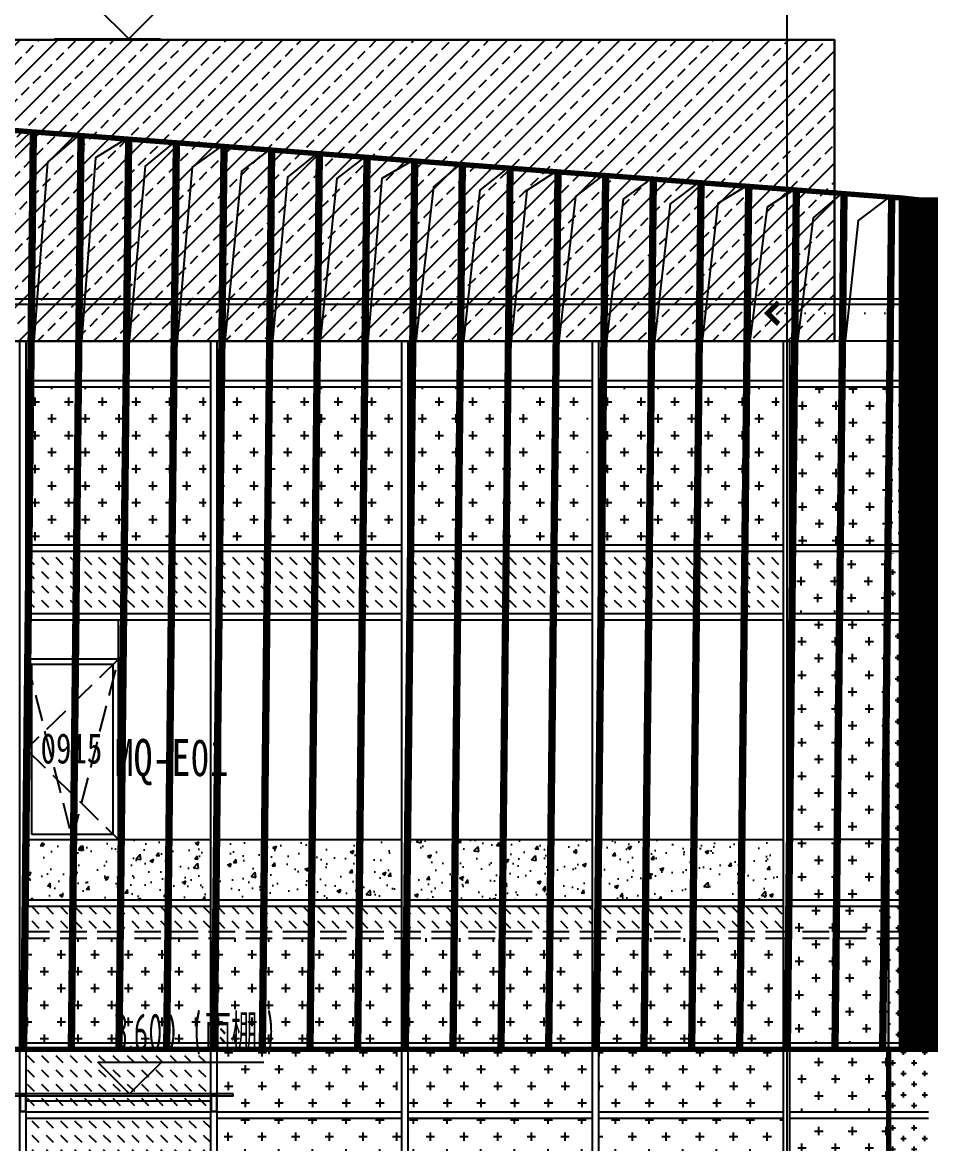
# Model space of a CAD drawing. Extents: x -280168 to 205214, y -148835 to -64913.
# Drawn here: x 149703 to 158264, y -108651 to -98076 of the extents above; entities that cross this region are included whole.
import ezdxf
from ezdxf.xclip import XClip

# ---------------------------------------------------------------- set-up
doc = ezdxf.new("R2010")
doc.units = 0
doc.header["$LTSCALE"] = 1000
doc.header["$MEASUREMENT"] = 0
doc.header["$XCLIPFRAME"] = 0
doc.linetypes.add('DASH', pattern=[0.35, 0.25, -0.1])
doc.linetypes.add('DOT2', pattern=[0.125, 0, -0.125])
for name, color, linetype in [('01-标注_标高', 200, 'Continuous'), ('01-标注_符号', 200, 'Continuous'), ('02-TEXT_标注', 130, 'Continuous'), ('05-填充_156', 156, 'Continuous'), ('05-填充_18', 18, 'Continuous'), ('05-填充_天正', 14, 'Continuous'), ('A-C_玻璃幕墙', 140, 'Continuous'), ('A-C_窗', 140, 'Continuous'), ('A-E_栏杆', 232, 'Continuous'), ('D-铝板', 181, 'Continuous'), ('D_玻璃', 152, 'Continuous'), ('D_铝板', 181, 'Continuous'), ('E-立面轮廓', 241, 'Continuous')]:
    doc.layers.add(name, color=color, linetype=linetype)
doc.layers.add('04-不打印_辅助线', color=165, linetype='Continuous', plot=False)
doc.styles.add('_TCH_DIM', font='ros1.shx', dxfattribs={"width": 0.75, "bigfont": 'jd.shx'})
doc.styles.add('logo-3', font='STXIHEI_0.TTF', dxfattribs={"width": 0.75})
doc.styles.get("Standard").update_dxf_attribs({"font": 'STXIHEI_0.TTF', "width": 0.75})
doc.dimstyles.new('副本 ISO-1', dxfattribs={"dimtxt": 2.5, "dimasz": 1.5, "dimexe": 1.25, "dimexo": 0.625, "dimtad": 1, "dimdec": 0, "dimtxsty": 'logo-3', "dimblk": 'ARCHTICK', "dimcen": 2.5, "dimdle": 1, "dimadec": 0, "dimazin": 0, "dimtfac": 1, "dimtdec": 0, "dimtix": 1, "dimtmove": 0, "dimatfit": 3, "dimldrblk": 'AR', "dimfxl": 0, "dimarcsym": 0})
pattern_1 = [(0, (-52003.65, 191539.72), (158.75, 158.75), [79.375, -238.125]), (90, (-51963.97, 191500.04), (-158.75, 158.75), [79.375, -238.125])]
pattern_2 = [(0, (99862.35, 55470.77), (158.75, 158.75), [79.375, -238.125]), (90, (99902.04, 55431.08), (-158.75, 158.75), [79.375, -238.125])]
pattern_3 = [(0, (0, 0), (158.75, 158.75), [79.375, -238.125]), (90, (39.69, -39.69), (-158.75, 158.75), [79.375, -238.125])]
pattern_4 = [(315, (0, 0), (134.70384, -3e-14), [95.25, -95.25])]

# ---------------------------------------------------------------- blocks, each defined once
blk = doc.blocks.new('kutusr')
at = {"layer": '05-填充_156'}
h = blk.add_hatch(dxfattribs=at)
h.set_pattern_fill('CROSS', color=136, scale=100)
h.set_pattern_definition([(0, (-155708.72, 167352.89), (158.75, 158.75), [79.375, -238.125]), (90, (-155669.03, 167313.2), (-158.75, 158.75), [79.375, -238.125])])
h.paths.add_polyline_path([(595, 8880), (595, 10370), (0, 10370), (0, 8880)])
h = blk.add_hatch(dxfattribs=at)
h.set_pattern_fill('CROSS', color=136, scale=100)
h.set_pattern_definition(pattern_1)
h.paths.add_polyline_path([(595, 8230), (595, 8800), (0, 8800), (0, 8230)])
h = blk.add_hatch(dxfattribs=at)
h.set_pattern_fill('CROSS', color=136, scale=100)
h.set_pattern_definition([(0, (-109715.27, 191539.72), (158.75, 158.75), [79.375, -238.125]), (90, (-109675.58, 191500.04), (-158.75, 158.75), [79.375, -238.125])])
h.paths.add_polyline_path([(595, 5530), (595, 8170), (0, 8170), (0, 5530)])
h = blk.add_hatch(dxfattribs=at)
h.set_pattern_fill('CROSS', color=136, scale=100)
h.set_pattern_definition([(0, (-88588.84, 167352.89), (158.75, 158.75), [79.375, -238.125]), (90, (-88549.16, 167313.2), (-158.75, 158.75), [79.375, -238.125])])
h.paths.add_polyline_path([(595, 4180), (595, 5470), (0, 5470), (0, 4180)])
h = blk.add_hatch(dxfattribs=at)
h.set_pattern_fill('CROSS', color=136, scale=100)
h.set_pattern_definition(pattern_1)
h.paths.add_polyline_path([(595, 3530), (595, 4100), (0, 4100), (0, 3530)])
h = blk.add_hatch(dxfattribs=at)
h.set_pattern_fill('CROSS', color=136, scale=100)
h.set_pattern_definition([(0, (-52003.65, 190889.72), (158.75, 158.75), [79.375, -238.125]), (90, (-51963.97, 190850.04), (-158.75, 158.75), [79.375, -238.125])])
h.paths.add_polyline_path([(595, 430), (595, 3450), (0, 3450), (0, 430)])
at = {"layer": 'A-C_玻璃幕墙'}
for p, q in [((0, 10430), (595, 10430)), ((0, 10370), (595, 10370)), ((0, 8880), (595, 8880)), ((0, 8820), (595, 8820)), ((0, 8230), (595, 8230)), ((0, 8170), (595, 8170)), ((0, 5530), (595, 5530)), ((0, 5470), (595, 5470)), ((0, 4180), (595, 4180)), ((0, 4120), (595, 4120)), ((0, 3530), (595, 3530)), ((0, 3470), (595, 3470))]:
    blk.add_line(p, q, dxfattribs=at)
at = {"layer": 'A-C_窗'}
blk.add_line((595, 6100), (0, 6100), dxfattribs=at)
at = {"layer": 'E-立面轮廓'}
blk.add_lwpolyline([(6650, 0), (6650, 10800), (0, 10800), (0, 0)], dxfattribs=at)
blk = doc.blocks.new('*U208')
at = {"layer": 'A-C_玻璃幕墙'}
for p, q in [((-870, 30), (870, 30)), ((-870, -30), (870, -30))]:
    blk.add_line(p, q, dxfattribs=at)
blk = doc.blocks.new('*U209')
at = {"layer": 'A-C_玻璃幕墙', "color": 0, "linetype": 'ByBlock', "lineweight": -2, "transparency": 16777216}
for p in [(-5400, 0), (-3600, 0), (-1800, 0), (0, 0)]:
    blk.add_blockref('*U208', p, dxfattribs=at)
blk = doc.blocks.new('*U210')
at = {"layer": 'A-C_玻璃幕墙'}
for p, q in [((-870, 30), (870, 30)), ((-870, -30), (870, -30))]:
    blk.add_line(p, q, dxfattribs=at)
blk = doc.blocks.new('*U211')
at = {"layer": 'A-C_玻璃幕墙', "color": 0, "linetype": 'ByBlock', "lineweight": -2, "transparency": 16777216}
for p in [(-5400, 0), (-3600, 0), (-1800, 0), (0, 0)]:
    blk.add_blockref('*U210', p, dxfattribs=at)
blk = doc.blocks.new('*U192')
at = {"layer": 'A-C_玻璃幕墙'}
for p, q in [((-870, 30), (870, 30)), ((-870, -30), (870, -30))]:
    blk.add_line(p, q, dxfattribs=at)
blk = doc.blocks.new('*U193')
at = {"layer": 'A-C_玻璃幕墙', "color": 0, "linetype": 'ByBlock', "lineweight": -2, "transparency": 16777216}
for p in [(-5400, 0), (-3600, 0), (-1800, 0), (0, 0)]:
    blk.add_blockref('*U192', p, dxfattribs=at)
blk = doc.blocks.new('*U194')
at = {"layer": 'A-C_玻璃幕墙'}
for p, q in [((-870, 30), (870, 30)), ((-870, -30), (870, -30))]:
    blk.add_line(p, q, dxfattribs=at)
blk = doc.blocks.new('*U195')
at = {"layer": 'A-C_玻璃幕墙', "color": 0, "linetype": 'ByBlock', "lineweight": -2, "transparency": 16777216}
for p in [(-5400, 0), (-3600, 0), (-1800, 0), (0, 0)]:
    blk.add_blockref('*U194', p, dxfattribs=at)
blk = doc.blocks.new('*U196')
at = {"layer": 'A-C_玻璃幕墙'}
for p, q in [((-870, 30), (870, 30)), ((-870, -30), (870, -30))]:
    blk.add_line(p, q, dxfattribs=at)
blk = doc.blocks.new('*U197')
at = {"layer": 'A-C_玻璃幕墙', "color": 0, "linetype": 'ByBlock', "lineweight": -2, "transparency": 16777216}
for p in [(-5400, 0), (-3600, 0), (-1800, 0), (0, 0)]:
    blk.add_blockref('*U196', p, dxfattribs=at)
blk = doc.blocks.new('*U198')
at = {"layer": 'A-C_玻璃幕墙'}
blk.add_line((-870, 0), (870, 0), dxfattribs=at)
blk = doc.blocks.new('*U199')
at = {"layer": 'A-C_玻璃幕墙', "color": 0, "linetype": 'ByBlock', "lineweight": -2, "transparency": 16777216}
for p in [(-5400, 0), (-3600, 0), (-1800, 0), (0, 0)]:
    blk.add_blockref('*U198', p, dxfattribs=at)
blk = doc.blocks.new('*U200')
at = {"layer": '05-填充_156'}
h = blk.add_hatch(dxfattribs=at)
h.set_pattern_fill('CROSS', color=136, scale=100)
h.set_pattern_definition([(0, (-156128.72, 157902.89), (158.75, 158.75), [79.375, -238.125]), (90, (-156089.03, 157863.2), (-158.75, 158.75), [79.375, -238.125])])
h.paths.add_polyline_path([(-1320, 920), (378, 920), (378, -570), (-1320, -570)])
blk = doc.blocks.new('*U201')
at = {"color": 0, "linetype": 'ByBlock', "lineweight": -2, "transparency": 16777216}
for p in [(-5400, 0), (-3600, 0), (-1800, 0), (0, 0)]:
    blk.add_blockref('*U200', p, dxfattribs=at)
blk = doc.blocks.new('*U188')
at = {"layer": '05-填充_天正'}
h = blk.add_hatch(dxfattribs=at)
h.set_pattern_fill('AR-CONC', color=256, scale=200)
h.set_pattern_definition([(50, (-156128.72, 161537.9), (364.36934, -31.87817), [38.1, -419.1]), (355, (-156128.72, 161537.9), (-70.48565, 382.1133), [30.48, -335.28]), (100.451, (-156098.36, 161535.23), (293.885, 350.2334), [32.38, -356.18]), (46.1842, (-156128.7, 161639.5), (542.1581, -84.0847), [57.15, -628.65]), (96.6356, (-156083.54, 161632.5), (474.8085, 494.8511), [48.57, -534.27]), (351.184, (-156128.7, 161639.5), (474.8092, 494.8502), [45.72, -502.92]), (21, (-156077.92, 161614.1), (303.22976, -204.53104), [38.1, -419.1]), (326, (-156077.92, 161614.1), (123.60406, 368.37593), [30.48, -335.28]), (71.4514, (-156052.65, 161597.04), (426.833, 163.8457), [32.38, -356.18]), (37.5, (-156128.72, 161537.89), (6.17721, 169.11008), [0, -331.216, 0, -340.36, 0, -336.55]), (7.5, (-156128.72, 161537.89), (133.63933, 200.36115), [0, -194.056, 0, -323.596, 0, -128.27]), (327.5, (-156242, 161537.89), (271.18119, -11.45749), [0, -127, 0, -396.24, 0, -525.78]), (317.5, (-156292.8, 161537.89), (296.25836, 50.85298), [0, -165.1, 0, -263.144, 0, -373.38])])
h.paths.add_polyline_path([(-420, 285), (1278, 285), (1278, -285), (-420, -285)])
blk = doc.blocks.new('*U189')
at = {"color": 0, "linetype": 'ByBlock', "lineweight": -2, "transparency": 16777216}
for p in [(-5400, 0), (-3600, 0), (-1800, 0), (0, 0)]:
    blk.add_blockref('*U188', p, dxfattribs=at)
blk = doc.blocks.new('*U212')
at = {"layer": 'A-C_玻璃幕墙'}
for p, q in [((-30, -2025), (-30, 8675)), ((30, -2025), (30, 8675))]:
    blk.add_line(p, q, dxfattribs=at)
blk = doc.blocks.new('*U213')
at = {"layer": 'A-C_玻璃幕墙', "color": 0, "linetype": 'ByBlock', "lineweight": -2, "transparency": 16777216}
for p in [(-7200, 0), (-5400, 0), (-3600, 0), (-1800, 0), (0, 0)]:
    blk.add_blockref('*U212', p, dxfattribs=at)
blk = doc.blocks.new('*U214')
at = {"layer": 'A-C_玻璃幕墙'}
for p, q in [((-870, 30), (870, 30)), ((-870, -30), (870, -30))]:
    blk.add_line(p, q, dxfattribs=at)
blk = doc.blocks.new('*U215')
at = {"layer": 'A-C_玻璃幕墙', "color": 0, "linetype": 'ByBlock', "lineweight": -2, "transparency": 16777216}
for p in [(-5400, 0), (-3600, 0), (-1800, 0), (0, 0)]:
    blk.add_blockref('*U214', p, dxfattribs=at)
blk = doc.blocks.new('*U228')
at = {"layer": '05-填充_18', "const_width": 50}
blk.add_lwpolyline([(-54, -5115), (54, 5115)], dxfattribs=at)
at = {"layer": 'D-铝板'}
for points in [[(-79, -5115), (29, 5115)], [(-29, -5115), (79, 5115)]]:
    blk.add_lwpolyline(points, dxfattribs=at)
blk = doc.blocks.new('*U229')
at = {"color": 0, "linetype": 'ByBlock', "lineweight": -2, "transparency": 16777216}
for p in [(-8100, 0), (-7650, 0), (-7200, 0), (-6750, 0), (-6300, 0), (-5850, 0), (-5400, 0), (-4950, 0), (-4500, 0), (-4050, 0), (-3600, 0), (-3150, 0), (-2700, 0), (-2250, 0), (-1800, 0), (-1350, 0), (-900, 0), (-450, 0), (0, 0)]:
    blk.add_blockref('*U228', p, dxfattribs=at)
blk = doc.blocks.new('*U230')
at = {"layer": '05-填充_18', "const_width": 280}
blk.add_lwpolyline([(0, -4340), (0, 4340)], dxfattribs=at)
at = {"layer": 'D-铝板'}
for p, q in [((-140, 4340), (-140, -4340)), ((-140, -4340), (-140, 4340)), ((110, -4340), (110, 4340)), ((140, -4340), (140, 4340))]:
    blk.add_line(p, q, dxfattribs=at)
blk = doc.blocks.new('*U231')
at = {"color": 0, "linetype": 'ByBlock', "lineweight": -2, "transparency": 16777216}
for p in [(0, 0), (386, 0), (772, 0), (1158, 0), (1544, 0), (1930, 0), (2316, 0), (2702, 0), (3088, 0), (3474, 0), (3860, 0), (4246, 0)]:
    blk.add_blockref('*U230', p, dxfattribs=at)
blk = doc.blocks.new('_ArchTick')
at = {"color": 0, "linetype": 'ByBlock', "const_width": 0.4}
blk.add_lwpolyline([(-0.5, -0.5), (0.5, 0.5)], dxfattribs=at)
blk = doc.blocks.new('*X10')
at = {"color": 0}
for p, q in [((-1012.3116, 1692.7221), (-1012.3116, 1692.7226)), ((-1012.3115, 1692.7227), (-1012.2838, 1692.7227)), ((-1012.3111, 1692.7217), (-1012.2828, 1692.7217)), ((-1012.3106, 1692.7211), (-1012.3106, 1692.7236)), ((-1012.3105, 1692.7237), (-1012.2848, 1692.7237)), ((-1012.3101, 1692.7207), (-1012.2818, 1692.7207)), ((-1012.3096, 1692.7201), (-1012.3096, 1692.7246)), ((-1012.3095, 1692.7247), (-1012.2858, 1692.7247)), ((-1012.3091, 1692.7197), (-1012.2808, 1692.7197)), ((-1012.3086, 1692.7191), (-1012.3086, 1692.7256)), ((-1012.3085, 1692.7257), (-1012.2868, 1692.7257)), ((-1012.3081, 1692.7187), (-1012.2798, 1692.7187)), ((-1012.3076, 1692.7181), (-1012.3076, 1692.7266)), ((-1012.3075, 1692.7267), (-1012.2878, 1692.7267)), ((-1012.3071, 1692.7177), (-1012.2788, 1692.7177)), ((-1012.3066, 1692.7171), (-1012.3066, 1692.7276)), ((-1012.3065, 1692.7277), (-1012.2888, 1692.7277)), ((-1012.3061, 1692.7167), (-1012.2778, 1692.7167)), ((-1012.3056, 1692.7161), (-1012.3056, 1692.7286)), ((-1012.3055, 1692.7287), (-1012.2898, 1692.7287)), ((-1012.3051, 1692.7157), (-1012.2768, 1692.7157)), ((-1012.3046, 1692.7151), (-1012.3046, 1692.7296)), ((-1012.3045, 1692.7297), (-1012.2908, 1692.7297)), ((-1012.3041, 1692.7147), (-1012.2758, 1692.7147)), ((-1012.3036, 1692.7141), (-1012.3036, 1692.7306)), ((-1012.3035, 1692.7307), (-1012.2918, 1692.7307)), ((-1012.3031, 1692.7137), (-1012.2748, 1692.7137)), ((-1012.3026, 1692.7131), (-1012.3026, 1692.7316)), ((-1012.3025, 1692.7317), (-1012.2928, 1692.7317)), ((-1012.3021, 1692.7127), (-1012.2738, 1692.7127)), ((-1012.3016, 1692.7121), (-1012.3016, 1692.7326)), ((-1012.3015, 1692.7327), (-1012.2938, 1692.7327)), ((-1012.3011, 1692.7117), (-1012.2728, 1692.7117)), ((-1012.3006, 1692.7111), (-1012.3006, 1692.7336)), ((-1012.3005, 1692.7337), (-1012.2948, 1692.7337)), ((-1012.3001, 1692.7107), (-1012.2718, 1692.7107)), ((-1012.2996, 1692.7101), (-1012.2996, 1692.7346)), ((-1012.2995, 1692.7347), (-1012.2958, 1692.7347)), ((-1012.2991, 1692.7097), (-1012.2708, 1692.7097)), ((-1012.2986, 1692.7091), (-1012.2986, 1692.7356)), ((-1012.2985, 1692.7357), (-1012.2968, 1692.7357)), ((-1012.2981, 1692.7087), (-1012.2698, 1692.7087)), ((-1012.2976, 1692.7081), (-1012.2976, 1692.7364)), ((-1012.2971, 1692.7077), (-1012.2688, 1692.7077)), ((-1012.2966, 1692.7071), (-1012.2966, 1692.7354)), ((-1012.2961, 1692.7067), (-1012.2678, 1692.7067)), ((-1012.2956, 1692.7061), (-1012.2956, 1692.7344)), ((-1012.2951, 1692.7057), (-1012.2668, 1692.7057)), ((-1012.2946, 1692.7051), (-1012.2946, 1692.7334)), ((-1012.2941, 1692.7047), (-1012.2658, 1692.7047)), ((-1012.2936, 1692.7041), (-1012.2936, 1692.7324)), ((-1012.2931, 1692.7037), (-1012.2648, 1692.7037)), ((-1012.2926, 1692.7031), (-1012.2926, 1692.7314)), ((-1012.2921, 1692.7027), (-1012.2638, 1692.7027)), ((-1012.2916, 1692.7021), (-1012.2916, 1692.7304)), ((-1012.2906, 1692.7011), (-1012.2906, 1692.7294)), ((-1012.2896, 1692.7001), (-1012.2896, 1692.7284)), ((-1012.2886, 1692.6991), (-1012.2886, 1692.7274)), ((-1012.2876, 1692.6981), (-1012.2876, 1692.7264)), ((-1012.2866, 1692.6971), (-1012.2866, 1692.7254)), ((-1012.2856, 1692.6961), (-1012.2856, 1692.7244)), ((-1012.2846, 1692.6951), (-1012.2846, 1692.7234)), ((-1012.2836, 1692.6941), (-1012.2836, 1692.7224)), ((-1012.2826, 1692.6931), (-1012.2826, 1692.7214)), ((-1012.2816, 1692.6921), (-1012.2816, 1692.7204)), ((-1012.2806, 1692.6911), (-1012.2806, 1692.7194)), ((-1012.2796, 1692.6901), (-1012.2796, 1692.7184)), ((-1012.2786, 1692.6891), (-1012.2786, 1692.7174)), ((-1012.2776, 1692.6881), (-1012.2776, 1692.7164)), ((-1012.2766, 1692.6871), (-1012.2766, 1692.7154)), ((-1012.2756, 1692.6861), (-1012.2756, 1692.7144)), ((-1012.2746, 1692.6851), (-1012.2746, 1692.7134)), ((-1012.2736, 1692.6841), (-1012.2736, 1692.7124)), ((-1012.2726, 1692.6831), (-1012.2726, 1692.7114)), ((-1012.2716, 1692.6821), (-1012.2716, 1692.7104)), ((-1012.2706, 1692.6811), (-1012.2706, 1692.7094)), ((-1012.2696, 1692.6801), (-1012.2696, 1692.7084)), ((-1012.2686, 1692.6791), (-1012.2686, 1692.7074)), ((-1012.2676, 1692.6781), (-1012.2676, 1692.7064)), ((-1012.2666, 1692.6771), (-1012.2666, 1692.7054)), ((-1012.2656, 1692.6761), (-1012.2656, 1692.7044)), ((-1012.2646, 1692.6751), (-1012.2646, 1692.7034)), ((-1012.2636, 1692.6741), (-1012.2636, 1692.7024)), ((-1012.2916, 1692.6377), (-1012.2633, 1692.6377)), ((-1012.2916, 1692.6094), (-1012.2916, 1692.6377)), ((-1012.2911, 1692.7017), (-1012.2628, 1692.7017)), ((-1012.2906, 1692.6387), (-1012.2623, 1692.6387)), ((-1012.2906, 1692.6104), (-1012.2906, 1692.6387)), ((-1012.2901, 1692.7007), (-1012.2618, 1692.7007)), ((-1012.2896, 1692.6397), (-1012.2613, 1692.6397)), ((-1012.2896, 1692.6114), (-1012.2896, 1692.6397)), ((-1012.2891, 1692.6997), (-1012.2608, 1692.6997)), ((-1012.2886, 1692.6407), (-1012.2603, 1692.6407)), ((-1012.2886, 1692.6124), (-1012.2886, 1692.6407)), ((-1012.2881, 1692.6987), (-1012.2598, 1692.6987)), ((-1012.2876, 1692.6417), (-1012.2593, 1692.6417)), ((-1012.2876, 1692.6134), (-1012.2876, 1692.6417)), ((-1012.2871, 1692.6977), (-1012.2588, 1692.6977)), ((-1012.2866, 1692.6427), (-1012.2583, 1692.6427)), ((-1012.2866, 1692.6144), (-1012.2866, 1692.6427)), ((-1012.2861, 1692.6967), (-1012.2578, 1692.6967)), ((-1012.2856, 1692.6437), (-1012.2573, 1692.6437)), ((-1012.2856, 1692.6154), (-1012.2856, 1692.6437)), ((-1012.2851, 1692.6957), (-1012.2568, 1692.6957)), ((-1012.2846, 1692.6447), (-1012.2563, 1692.6447)), ((-1012.2846, 1692.6164), (-1012.2846, 1692.6447)), ((-1012.2841, 1692.6947), (-1012.2558, 1692.6947)), ((-1012.2836, 1692.6457), (-1012.2553, 1692.6457)), ((-1012.2836, 1692.6174), (-1012.2836, 1692.6457)), ((-1012.2831, 1692.6937), (-1012.2548, 1692.6937)), ((-1012.2826, 1692.6467), (-1012.2543, 1692.6467)), ((-1012.2826, 1692.6184), (-1012.2826, 1692.6467)), ((-1012.2821, 1692.6927), (-1012.2538, 1692.6927)), ((-1012.2816, 1692.6477), (-1012.2533, 1692.6477)), ((-1012.2816, 1692.6194), (-1012.2816, 1692.6477)), ((-1012.2811, 1692.6917), (-1012.2528, 1692.6917)), ((-1012.2806, 1692.6487), (-1012.2523, 1692.6487)), ((-1012.2806, 1692.6204), (-1012.2806, 1692.6487)), ((-1012.2801, 1692.6907), (-1012.2518, 1692.6907)), ((-1012.2796, 1692.6497), (-1012.2513, 1692.6497)), ((-1012.2796, 1692.6214), (-1012.2796, 1692.6497)), ((-1012.2791, 1692.6897), (-1012.2508, 1692.6897)), ((-1012.2786, 1692.6507), (-1012.2503, 1692.6507)), ((-1012.2786, 1692.6224), (-1012.2786, 1692.6507)), ((-1012.2781, 1692.6887), (-1012.2498, 1692.6887)), ((-1012.2776, 1692.6517), (-1012.2493, 1692.6517)), ((-1012.2776, 1692.6234), (-1012.2776, 1692.6517)), ((-1012.2771, 1692.6877), (-1012.2488, 1692.6877)), ((-1012.2766, 1692.6527), (-1012.2483, 1692.6527)), ((-1012.2766, 1692.6244), (-1012.2766, 1692.6527)), ((-1012.2761, 1692.6867), (-1012.2478, 1692.6867)), ((-1012.2756, 1692.6537), (-1012.2473, 1692.6537)), ((-1012.2756, 1692.6254), (-1012.2756, 1692.6537)), ((-1012.2751, 1692.6857), (-1012.2468, 1692.6857)), ((-1012.2746, 1692.6547), (-1012.2463, 1692.6547)), ((-1012.2746, 1692.6264), (-1012.2746, 1692.6547)), ((-1012.2741, 1692.6847), (-1012.2458, 1692.6847)), ((-1012.2736, 1692.6557), (-1012.2453, 1692.6557)), ((-1012.2736, 1692.6274), (-1012.2736, 1692.6557)), ((-1012.2731, 1692.6837), (-1012.2448, 1692.6837)), ((-1012.2726, 1692.6567), (-1012.2443, 1692.6567)), ((-1012.2726, 1692.6284), (-1012.2726, 1692.6567)), ((-1012.2721, 1692.6827), (-1012.2438, 1692.6827)), ((-1012.2716, 1692.6577), (-1012.2433, 1692.6577)), ((-1012.2716, 1692.6294), (-1012.2716, 1692.6577)), ((-1012.2711, 1692.6817), (-1012.2428, 1692.6817)), ((-1012.2706, 1692.6587), (-1012.2423, 1692.6587)), ((-1012.2706, 1692.6304), (-1012.2706, 1692.6587)), ((-1012.2701, 1692.6807), (-1012.2418, 1692.6807)), ((-1012.2696, 1692.6597), (-1012.2413, 1692.6597)), ((-1012.2696, 1692.6314), (-1012.2696, 1692.6597)), ((-1012.2691, 1692.6797), (-1012.2408, 1692.6797)), ((-1012.2686, 1692.6607), (-1012.2403, 1692.6607)), ((-1012.2686, 1692.6324), (-1012.2686, 1692.6607)), ((-1012.2681, 1692.6787), (-1012.2398, 1692.6787)), ((-1012.2676, 1692.6617), (-1012.2393, 1692.6617)), ((-1012.2676, 1692.6334), (-1012.2676, 1692.6617)), ((-1012.2671, 1692.6777), (-1012.2388, 1692.6777)), ((-1012.2666, 1692.6627), (-1012.2383, 1692.6627)), ((-1012.2666, 1692.6344), (-1012.2666, 1692.6627)), ((-1012.2661, 1692.6767), (-1012.2378, 1692.6767)), ((-1012.2656, 1692.6637), (-1012.2373, 1692.6637)), ((-1012.2656, 1692.6354), (-1012.2656, 1692.6637)), ((-1012.2651, 1692.6757), (-1012.2368, 1692.6757)), ((-1012.2646, 1692.6647), (-1012.2363, 1692.6647)), ((-1012.2646, 1692.6364), (-1012.2646, 1692.6647)), ((-1012.2641, 1692.6747), (-1012.2358, 1692.6747)), ((-1012.2636, 1692.6657), (-1012.2353, 1692.6657)), ((-1012.2636, 1692.6374), (-1012.2636, 1692.6657)), ((-1012.2631, 1692.6737), (-1012.2348, 1692.6737)), ((-1012.2626, 1692.6731), (-1012.2626, 1692.7014)), ((-1012.2626, 1692.6667), (-1012.2343, 1692.6667)), ((-1012.2626, 1692.6384), (-1012.2626, 1692.6667)), ((-1012.2621, 1692.6727), (-1012.2338, 1692.6727)), ((-1012.2616, 1692.6721), (-1012.2616, 1692.7004)), ((-1012.2616, 1692.6677), (-1012.2333, 1692.6677)), ((-1012.2616, 1692.6394), (-1012.2616, 1692.6677)), ((-1012.2611, 1692.6717), (-1012.2328, 1692.6717)), ((-1012.2606, 1692.6711), (-1012.2606, 1692.6994)), ((-1012.2606, 1692.6687), (-1012.2323, 1692.6687)), ((-1012.2606, 1692.6404), (-1012.2606, 1692.6687)), ((-1012.2601, 1692.6707), (-1012.2318, 1692.6707)), ((-1012.2596, 1692.6701), (-1012.2596, 1692.6984)), ((-1012.2596, 1692.6697), (-1012.2313, 1692.6697)), ((-1012.2596, 1692.6414), (-1012.2596, 1692.6697)), ((-1012.2586, 1692.6424), (-1012.2586, 1692.6974)), ((-1012.2576, 1692.6434), (-1012.2576, 1692.6964)), ((-1012.2566, 1692.6444), (-1012.2566, 1692.6954)), ((-1012.2556, 1692.6454), (-1012.2556, 1692.6944)), ((-1012.2546, 1692.6464), (-1012.2546, 1692.6934)), ((-1012.2536, 1692.6474), (-1012.2536, 1692.6924)), ((-1012.2526, 1692.6484), (-1012.2526, 1692.6914)), ((-1012.2516, 1692.6494), (-1012.2516, 1692.6904)), ((-1012.2506, 1692.6504), (-1012.2506, 1692.6894)), ((-1012.2496, 1692.6514), (-1012.2496, 1692.6884)), ((-1012.2486, 1692.6524), (-1012.2486, 1692.6874)), ((-1012.2476, 1692.6534), (-1012.2476, 1692.6864)), ((-1012.2466, 1692.6544), (-1012.2466, 1692.6854)), ((-1012.2456, 1692.6554), (-1012.2456, 1692.6844)), ((-1012.2446, 1692.6564), (-1012.2446, 1692.6834)), ((-1012.2436, 1692.6574), (-1012.2436, 1692.6824)), ((-1012.2426, 1692.6584), (-1012.2426, 1692.6814)), ((-1012.2416, 1692.6594), (-1012.2416, 1692.6804)), ((-1012.2406, 1692.6604), (-1012.2406, 1692.6794)), ((-1012.2396, 1692.6614), (-1012.2396, 1692.6784)), ((-1012.2386, 1692.6624), (-1012.2386, 1692.6774)), ((-1012.2376, 1692.6634), (-1012.2376, 1692.6764)), ((-1012.2366, 1692.6644), (-1012.2366, 1692.6754)), ((-1012.2356, 1692.6654), (-1012.2356, 1692.6744)), ((-1012.2346, 1692.6664), (-1012.2346, 1692.6734)), ((-1012.2336, 1692.6674), (-1012.2336, 1692.6724)), ((-1012.2326, 1692.6684), (-1012.2326, 1692.6714)), ((-1012.2316, 1692.6694), (-1012.2316, 1692.6704)), ((-1012.3116, 1692.6177), (-1012.2833, 1692.6177)), ((-1012.3116, 1692.6172), (-1012.3116, 1692.6177)), ((-1012.3111, 1692.6167), (-1012.2843, 1692.6167)), ((-1012.3106, 1692.6187), (-1012.2823, 1692.6187)), ((-1012.3106, 1692.6162), (-1012.3106, 1692.6187)), ((-1012.3101, 1692.6157), (-1012.2853, 1692.6157)), ((-1012.3096, 1692.6197), (-1012.2813, 1692.6197)), ((-1012.3096, 1692.6152), (-1012.3096, 1692.6197)), ((-1012.3091, 1692.6147), (-1012.2863, 1692.6147)), ((-1012.3086, 1692.6207), (-1012.2803, 1692.6207)), ((-1012.3086, 1692.6142), (-1012.3086, 1692.6207)), ((-1012.3081, 1692.6137), (-1012.2873, 1692.6137)), ((-1012.3076, 1692.6217), (-1012.2793, 1692.6217)), ((-1012.3076, 1692.6132), (-1012.3076, 1692.6217)), ((-1012.3071, 1692.6127), (-1012.2883, 1692.6127)), ((-1012.3066, 1692.6227), (-1012.2783, 1692.6227)), ((-1012.3066, 1692.6122), (-1012.3066, 1692.6227)), ((-1012.3061, 1692.6117), (-1012.2893, 1692.6117)), ((-1012.3056, 1692.6237), (-1012.2773, 1692.6237)), ((-1012.3056, 1692.6112), (-1012.3056, 1692.6237)), ((-1012.3051, 1692.6107), (-1012.2903, 1692.6107)), ((-1012.3046, 1692.6247), (-1012.2763, 1692.6247)), ((-1012.3046, 1692.6102), (-1012.3046, 1692.6247)), ((-1012.3041, 1692.6097), (-1012.2913, 1692.6097)), ((-1012.3036, 1692.6257), (-1012.2753, 1692.6257)), ((-1012.3036, 1692.6092), (-1012.3036, 1692.6257)), ((-1012.3031, 1692.6087), (-1012.2923, 1692.6087)), ((-1012.3026, 1692.6267), (-1012.2743, 1692.6267)), ((-1012.3026, 1692.6082), (-1012.3026, 1692.6267)), ((-1012.3021, 1692.6077), (-1012.2933, 1692.6077)), ((-1012.3016, 1692.6277), (-1012.2733, 1692.6277)), ((-1012.3016, 1692.6072), (-1012.3016, 1692.6277)), ((-1012.3011, 1692.6067), (-1012.2943, 1692.6067)), ((-1012.3006, 1692.6287), (-1012.2723, 1692.6287)), ((-1012.3006, 1692.6062), (-1012.3006, 1692.6287)), ((-1012.3001, 1692.6057), (-1012.2953, 1692.6057)), ((-1012.2996, 1692.6297), (-1012.2713, 1692.6297)), ((-1012.2996, 1692.6052), (-1012.2996, 1692.6297)), ((-1012.2991, 1692.6047), (-1012.2963, 1692.6047)), ((-1012.2986, 1692.6307), (-1012.2703, 1692.6307)), ((-1012.2986, 1692.6042), (-1012.2986, 1692.6307)), ((-1012.2981, 1692.6037), (-1012.2973, 1692.6037)), ((-1012.2976, 1692.6317), (-1012.2693, 1692.6317)), ((-1012.2976, 1692.6034), (-1012.2976, 1692.6317)), ((-1012.2966, 1692.6327), (-1012.2683, 1692.6327)), ((-1012.2966, 1692.6044), (-1012.2966, 1692.6327)), ((-1012.2956, 1692.6337), (-1012.2673, 1692.6337)), ((-1012.2956, 1692.6054), (-1012.2956, 1692.6337)), ((-1012.2946, 1692.6347), (-1012.2663, 1692.6347)), ((-1012.2946, 1692.6064), (-1012.2946, 1692.6347)), ((-1012.2936, 1692.6357), (-1012.2653, 1692.6357)), ((-1012.2936, 1692.6074), (-1012.2936, 1692.6357)), ((-1012.2926, 1692.6367), (-1012.2643, 1692.6367)), ((-1012.2926, 1692.6084), (-1012.2926, 1692.6367))]:
    blk.add_line(p, q, dxfattribs=at)
blk = doc.blocks.new('A-ARROW')
blk.add_lwpolyline([(0.0808, 0.0525), (0.0666, 0.0666), (0, 0), (0.0666, -0.0666), (0.0808, -0.0525), (0.0283, 0)], close=True)
at = {"rotation": 180}
blk.add_blockref('*X10', (-1012.2311, 1692.6699), dxfattribs=at)
blk = doc.blocks.new('AR')
at = {"xscale": -21.59999999986031, "yscale": 21.59999999999127, "zscale": 21.6, "rotation": 359.9999997162888}
blk.add_blockref('A-ARROW', (0, 0), dxfattribs=at)
blk = doc.blocks.new('*U325')
at = {"layer": '05-填充_156'}
h = blk.add_hatch(dxfattribs=at)
h.set_pattern_fill('天然石材', color=256, scale=50)
h.set_pattern_definition([(45, (-5819.25, 166633.32), (-176.77677, 176.77677), []), (45, (-5732.32, 166543.57), (-176.77677, 176.77677), [98.68425, -56.391])])
h.paths.add_polyline_path([(0, 0), (16400, 0), (16400, 2841), (0, 2841)])
at = {"layer": 'E-立面轮廓'}
blk.add_lwpolyline([(0, 0), (0, 2841), (16400, 2841), (16400, 0)], dxfattribs=at)
blk.add_lwpolyline([(0, 0), (16400, 0), (16400, 2841), (0, 2841)], close=True, dxfattribs=at)
blk = doc.blocks.new('A$C145657A9')
for points in [[(15, -2075), (885, -2075), (885, -375), (15, -375)], [(65, -2025), (835, -2025), (835, -425), (65, -425)]]:
    blk.add_lwpolyline(points, close=True)
at = {"linetype": 'DASH'}
for points in [[(15, -375), (450, -2075), (885, -375)], [(885, -375), (15, -1225), (885, -2075)]]:
    blk.add_lwpolyline(points, dxfattribs=at)
at = {"layer": '04-不打印_辅助线', "width": 0.75}
blk.add_text('0915', height=285.4, dxfattribs=at).set_placement((150, -1359))
blk = doc.blocks.new('*U331')
at = {"layer": 'A-C_窗'}
blk.add_line((435, -1035), (435, 1035), dxfattribs=at)
blk.add_blockref('A$C145657A9', (-450, 1040), dxfattribs=at)
blk = doc.blocks.new('*U332')
at = {"color": 0, "linetype": 'ByBlock', "lineweight": -2, "transparency": 16777216}
blk.add_blockref('*U331', (0, 0), dxfattribs=at)
blk = doc.blocks.new('yp1')
at = {"layer": 'D_玻璃'}
blk.add_lwpolyline([(-2010, 168), (150, 168), (150, 150), (-2010, 150)], close=True, dxfattribs=at)
at = {"layer": 'D_铝板'}
blk.add_line((-1800, 100), (-60, 100), dxfattribs=at)
for points in [[(-1860, 150), (-1800, 150), (-1800, 0), (-1860, 0), (-1860, 150)], [(-60, 150), (0, 150), (0, 0), (-60, 0), (-60, 150)]]:
    blk.add_lwpolyline(points, dxfattribs=at)
for points in [[(-1857, 147), (-1803, 147), (-1803, 3), (-1857, 3)], [(-57, 147), (-3, 147), (-3, 3), (-57, 3)]]:
    blk.add_lwpolyline(points, close=True, dxfattribs=at)

msp = doc.modelspace()

# ---------------------------------------------------------------- hatches: boundary and pattern name
at = {"layer": '05-填充_156'}
h = msp.add_hatch(dxfattribs=at)
h.set_pattern_fill('CROSS', color=136, scale=100)
h.set_pattern_definition([(0, (2077.71, 55470.77), (158.75, 158.75), [79.375, -238.125]), (90, (2117.4, 55431.08), (-158.75, 158.75), [79.375, -238.125])])
h.paths.add_polyline_path([(157868.4, -103002.1), (157868.4, -101512.1), (156938.4, -101512.1), (156938.4, -103002.1)])
h = msp.add_hatch(dxfattribs=at)
h.set_pattern_fill('DASH', color=256, scale=100, angle=315)
h.set_pattern_definition([(315, (-5970.29, 60140.77), (134.70384, -3e-14), [95.25, -95.25])])
h.paths.add_polyline_path([(149738.4, -103062.1), (151436.4, -103062.1), (151436.4, -103652.1), (149738.4, -103652.1)])
h = msp.add_hatch(dxfattribs=at)
h.set_pattern_fill('DASH', color=256, scale=100, angle=315)
h.set_pattern_definition([(315, (-4170.29, 60140.77), (134.70384, -3e-14), [95.25, -95.25])])
h.paths.add_polyline_path([(151538.4, -103062.1), (153236.4, -103062.1), (153236.4, -103652.1), (151538.4, -103652.1)])
h = msp.add_hatch(dxfattribs=at)
h.set_pattern_fill('DASH', color=256, scale=100, angle=315)
h.set_pattern_definition([(315, (-2370.29, 60140.77), (134.70384, -3e-14), [95.25, -95.25])])
h.paths.add_polyline_path([(153338.4, -103062.1), (155036.4, -103062.1), (155036.4, -103652.1), (153338.4, -103652.1)])
h = msp.add_hatch(dxfattribs=at)
h.set_pattern_fill('DASH', color=256, scale=100, angle=315)
h.set_pattern_definition([(315, (-570.29, 60140.77), (134.70384, -3e-14), [95.25, -95.25])])
h.paths.add_polyline_path([(155138.4, -103062.1), (156836.4, -103062.1), (156836.4, -103652.1), (155138.4, -103652.1)])
h = msp.add_hatch(dxfattribs=at)
h.set_pattern_fill('CROSS', color=136, scale=100)
h.set_pattern_definition(pattern_3)
h.paths.add_polyline_path([(157868.4, -103652.1), (157868.4, -103082.1), (156938.4, -103082.1), (156938.4, -103652.1)])
h = msp.add_hatch(dxfattribs=at)
h.set_pattern_fill('CROSS', color=136, scale=100)
h.set_pattern_definition(pattern_2)
h.paths.add_polyline_path([(157868.4, -106352.1), (157868.4, -103712.1), (156938.4, -103712.1), (156938.4, -106352.1)])
h = msp.add_hatch(dxfattribs=at)
h.set_pattern_fill('DASH', color=256, scale=100, angle=315)
h.set_pattern_definition(pattern_4)
h.paths.add_polyline_path([(155138.4, -106412.1), (156878.4, -106412.1), (156878.4, -106652.1), (155138.4, -106652.1)])
h.paths.add_polyline_path([(155078.4, -106412.1), (153326.9, -106412.1), (153326.9, -106652.1), (155078.4, -106652.1)])
h.paths.add_polyline_path([(153278.4, -106412.1), (151538.4, -106412.1), (151538.4, -106652.1), (153278.4, -106652.1)])
h.paths.add_polyline_path([(151478.4, -106412.1), (149726.9, -106412.1), (149726.9, -106652.1), (151478.4, -106652.1)])
h = msp.add_hatch(dxfattribs=at)
h.set_pattern_fill('CROSS', color=136, scale=100)
h.set_pattern_definition([(0, (69197.59, 55470.77), (158.75, 158.75), [79.375, -238.125]), (90, (69237.27, 55431.08), (-158.75, 158.75), [79.375, -238.125])])
h.paths.add_polyline_path([(157868.4, -107702.1), (157868.4, -106412.1), (156938.4, -106412.1), (156938.4, -107702.1)])
h = msp.add_hatch(dxfattribs=at)
h.set_pattern_fill('CROSS', color=136, scale=100)
h.set_pattern_definition([(0, (-5070.29, 50770.77), (158.75, 158.75), [79.375, -238.125]), (90, (-5030.6, 50731.08), (-158.75, 158.75), [79.375, -238.125])])
h.paths.add_polyline_path([(149738.4, -106712.1), (151436.4, -106712.1), (151436.4, -107702.1), (149738.4, -107702.1)])
h = msp.add_hatch(dxfattribs=at)
h.set_pattern_fill('CROSS', color=136, scale=100)
h.set_pattern_definition([(0, (-3270.29, 50770.77), (158.75, 158.75), [79.375, -238.125]), (90, (-3230.6, 50731.08), (-158.75, 158.75), [79.375, -238.125])])
h.paths.add_polyline_path([(151538.4, -106712.1), (153236.4, -106712.1), (153236.4, -107702.1), (151538.4, -107702.1)])
h = msp.add_hatch(dxfattribs=at)
h.set_pattern_fill('CROSS', color=136, scale=100)
h.set_pattern_definition([(0, (-1470.29, 50770.77), (158.75, 158.75), [79.375, -238.125]), (90, (-1430.6, 50731.08), (-158.75, 158.75), [79.375, -238.125])])
h.paths.add_polyline_path([(153338.4, -106712.1), (155036.4, -106712.1), (155036.4, -107702.1), (153338.4, -107702.1)])
h = msp.add_hatch(dxfattribs=at)
h.set_pattern_fill('CROSS', color=136, scale=100)
h.set_pattern_definition([(0, (329.71, 50770.77), (158.75, 158.75), [79.375, -238.125]), (90, (369.4, 50731.08), (-158.75, 158.75), [79.375, -238.125])])
h.paths.add_polyline_path([(155138.4, -106712.1), (156836.4, -106712.1), (156836.4, -107702.1), (155138.4, -107702.1)])
h = msp.add_hatch(dxfattribs=at)
h.set_pattern_fill('DASH', color=256, scale=100, angle=315)
h.set_pattern_definition([(315, (-5970.29, 55440.77), (134.70384, -3e-14), [95.25, -95.25])])
h.paths.add_polyline_path([(149738.4, -107762.1), (151436.4, -107762.1), (151436.4, -108352.1), (149738.4, -108352.1)])
h = msp.add_hatch(dxfattribs=at)
h.set_pattern_fill('CROSS', color=136, scale=100)
h.set_pattern_definition(pattern_3)
h.paths.add_polyline_path([(151538.4, -107762.1), (153236.4, -107762.1), (153236.4, -108352.1), (151538.4, -108352.1)])
h = msp.add_hatch(dxfattribs=at)
h.set_pattern_fill('CROSS', color=136, scale=100)
h.set_pattern_definition(pattern_3)
h.paths.add_polyline_path([(153338.4, -107762.1), (155036.4, -107762.1), (155036.4, -108352.1), (153338.4, -108352.1)])
h = msp.add_hatch(dxfattribs=at)
h.set_pattern_fill('CROSS', color=136, scale=100)
h.set_pattern_definition(pattern_3)
h.paths.add_polyline_path([(155138.4, -107762.1), (156836.4, -107762.1), (156836.4, -108352.1), (155138.4, -108352.1)])
h = msp.add_hatch(dxfattribs=at)
h.set_pattern_fill('CROSS', color=136, scale=100)
h.set_pattern_definition(pattern_2)
h.paths.add_polyline_path([(157868.4, -108352.1), (157868.4, -107782.1), (156938.4, -107782.1), (156938.4, -108352.1)])
h = msp.add_hatch(dxfattribs=at)
h.set_pattern_fill('DASH', color=256, scale=100, angle=315)
h.set_pattern_definition(pattern_4)
h.paths.add_polyline_path([(149738.4, -109422.1), (151478.4, -109422.1), (151478.4, -108412.1), (149738.4, -108412.1)])
h = msp.add_hatch(dxfattribs=at)
h.set_pattern_fill('CROSS', color=136, scale=100)
h.set_pattern_definition([(0, (-1431.03, 0), (158.75, 158.75), [79.375, -238.125]), (90, (-1391.34, -39.69), (-158.75, 158.75), [79.375, -238.125])])
h.paths.add_polyline_path([(156878.4, -108412.1), (155138.4, -108412.1), (155138.4, -111452.1), (156878.4, -111452.1)])
h.paths.add_polyline_path([(155078.4, -108412.1), (153338.4, -108412.1), (153338.4, -111452.1), (155078.4, -111452.1)])
h.paths.add_polyline_path([(153278.4, -108412.1), (151538.4, -108412.1), (151538.4, -111452.1), (153278.4, -111452.1)])
h = msp.add_hatch(dxfattribs=at)
h.set_pattern_fill('CROSS', color=136, scale=100)
h.set_pattern_definition([(0, (99862.35, 54820.77), (158.75, 158.75), [79.375, -238.125]), (90, (99902.04, 54781.08), (-158.75, 158.75), [79.375, -238.125])])
h.paths.add_polyline_path([(157868.4, -111452.1), (157868.4, -108432.1), (156938.4, -108432.1), (156938.4, -111452.1)])

# ---------------------------------------------------------------- linework, layer by layer
at = {"layer": '01-标注_标高'}
for p, q in [((150705.6, -98232.1), (150405.6, -97932.1)), ((150705.6, -98232.1), (151005.6, -97932.1)), ((150005.6, -98232.1), (151005.6, -98232.1)), ((157988.4, -99732.1), (158988.4, -99732.1)), ((150713.5, -108182.1), (150413.5, -107882.1)), ((150413.5, -107882.1), (151978.5, -107882.1)), ((150713.5, -108182.1), (151013.5, -107882.1))]:
    msp.add_line(p, q, dxfattribs=at)
at = {"layer": '04-不打印_辅助线'}
msp.add_line((156908.4, -90432.1), (156908.4, -114984.6), dxfattribs=at)
at = {"layer": 'A-C_玻璃幕墙'}
for p, q in [((156938.4, -101452.1), (157868.4, -101452.1)), ((156938.4, -101512.1), (157868.4, -101512.1)), ((156938.4, -103002.1), (157868.4, -103002.1)), ((156938.4, -103062.1), (157868.4, -103062.1)), ((156938.4, -103652.1), (157868.4, -103652.1)), ((156938.4, -103712.1), (157868.4, -103712.1)), ((156938.4, -106352.1), (157868.4, -106352.1)), ((156938.4, -106412.1), (157868.4, -106412.1)), ((156938.4, -107702.1), (157868.4, -107702.1)), ((156938.4, -107762.1), (157868.4, -107762.1)), ((156938.4, -108352.1), (157868.4, -108352.1)), ((156938.4, -108412.1), (157868.4, -108412.1))]:
    msp.add_line(p, q, dxfattribs=at)
at = {"layer": 'A-C_玻璃幕墙', "linetype": 'DASH'}
for p, q in [((137808.4, -106652.1), (161848.4, -106652.1)), ((137808.4, -106712.1), (161848.4, -106712.1))]:
    msp.add_line(p, q, dxfattribs=at)
at = {"layer": 'A-C_窗'}
msp.add_line((157868.4, -105782.1), (156938.4, -105782.1), dxfattribs=at)
for points in [[(149780.9, -99106.9), (149535.6, -99342.3), (149360.2, -101082.1)], [(150230.5, -99141.2), (149939.4, -99394.1), (149810.2, -101082.1)], [(150680.2, -99175.4), (150390.9, -99352.2), (150260.2, -101082.1)], [(151129.8, -99209.7), (150859.2, -99431.2), (150710.2, -101082.1)], [(151579.4, -99243.9), (151303.3, -99442.1), (151160.2, -101082.1)], [(152029.1, -99278.2), (151769.2, -99479.8), (151610.2, -101082.1)], [(152478.7, -99312.4), (152201.3, -99534), (152060.2, -101082.1)], [(152928.4, -99346.7), (152666.5, -99547.4), (152510.2, -101082.1)], [(153378, -99380.9), (153092.1, -99548.3), (152960.2, -101082.1)], [(153827.6, -99415.2), (153577.4, -99628.2), (153410.2, -101082.1)], [(154277.3, -99449.4), (154013.5, -99658.1), (153860.2, -101082.1)], [(154726.9, -99483.7), (154458.4, -99660), (154310.2, -101082.1)], [(155176.6, -99517.9), (154915.7, -99717.5), (154760.2, -101082.1)], [(155626.2, -99552.2), (155366.1, -99742.4), (155210.2, -101082.1)], [(156075.9, -99586.4), (155809.5, -99787.4), (155660.2, -101082.1)], [(156525.5, -99620.7), (156258.8, -99783.6), (156110.2, -101082.1)], [(156975.1, -99654.9), (156725.5, -99818.8), (156560.2, -101082.1)], [(157424.8, -99689.2), (157158.5, -99919.7), (157010.2, -101082.1)], [(157874.4, -99723.4), (157582.4, -99944.3), (157460.2, -101082.1)]]:
    msp.add_lwpolyline(points, dxfattribs=at)
at = {"layer": 'A-E_栏杆'}
for p, q in [((136208.4, -100682.1), (162234.4, -100682.1)), ((136208.4, -100732.1), (162234.4, -100732.1))]:
    msp.add_line(p, q, dxfattribs=at)
at = {"layer": 'E-立面轮廓', "const_width": 50}
for points in [[(157988.4, -99732.1), (137640.6, -98182.1), (137533.4, -107762.1), (157988.4, -107762.1)], [(162514.4, -100182.1), (162234.4, -100182.1), (157988.4, -99732.1), (157988.4, -107762.1), (162514.4, -107762.1)]]:
    msp.add_lwpolyline(points, close=True, dxfattribs=at)
at = {"layer": 'E-立面轮廓'}
msp.add_lwpolyline([(157868.4, -111882.1), (157868.4, -101082.1), (137808.4, -101082.1), (137808.4, -111882.1)], dxfattribs=at)
at = {"layer": 'E-立面轮廓', "const_width": 50}
msp.add_lwpolyline([(157868.4, -107762.1), (157868.4, -111882.1)], dxfattribs=at)

# ---------------------------------------------------------------- block references
ref = msp.add_blockref('*U229', (157862, -103297.1))
XClip(ref).set_block_clipping_path([(126.4338871815, 3565), (-20221.4352580225, 5115), (-20328.5674836596, -4465), (126.4338871815, -4465)])
for name, p in [('*U325', (140958.4, -101082.1)), ('*U201', (156458.4, -102432.1)), ('*U332', (150173.4, -104747.1)), ('*U189', (155558.4, -106067.1))]:
    msp.add_blockref(name, p)
ref = msp.add_blockref('*U231', (158128.4, -104072.1))
XClip(ref).set_block_clipping_path([(4386, 3890), (4106, 3890), (-140, 4340), (-140, -3690), (4386, -3690)])
at = {"layer": 'A-C_玻璃幕墙'}
for name, p in [('*U213', (156908.4, -109757.1)), ('*U193', (156008.4, -101482.1)), ('*U195', (156008.4, -103032.1)), ('*U215', (156008.4, -103682.1)), ('*U199', (156008.4, -105782.1)), ('*U197', (156008.4, -106382.1)), ('*U211', (156008.4, -107732.1)), ('*U209', (156008.4, -108382.1))]:
    msp.add_blockref(name, p, dxfattribs=at)
at = {"layer": 'A-C_玻璃幕墙', "xscale": 0.6337}
msp.add_blockref('kutusr', (157868.4, -111882.1), dxfattribs=at)
at = {"layer": 'D_铝板', "xscale": -1}
msp.add_blockref('yp1', (149678.4, -108349.6), dxfattribs=at)

# ---------------------------------------------------------------- texts
at = {"layer": '01-标注_符号', "color": 7, "width": 0.75}
msp.add_text('MQ-E01', height=350, dxfattribs=at).set_placement((150572.4, -105185.1))
at = {"layer": '02-TEXT_标注', "style": '_TCH_DIM'}
for s, height, width, p in [('3.600', 350, 0.6375, (150563, -107777.1)), ('(', 350, 0.6375, (151317.8, -107777.1)), ('雨棚', 347.29, 0.75, (151421.9, -107777.1)), (')', 350, 0.6375, (152003.9, -107777.1))]:
    msp.add_text(s, height=height, dxfattribs=dict(at, width=width)).set_placement(p)

# ---------------------------------------------------------------- leaders
at = {"layer": '01-标注_符号', "color": 51, "linetype": 'DOT2', "ltscale": 1.5}
msp.add_leader([(156706.2, -100819.2), (163290.7, -100819.2)], dimstyle='副本 ISO-1', override={"dimasz": 75, "dimtad": 0}, dxfattribs=at)

doc.saveas('drawing.dxf')
